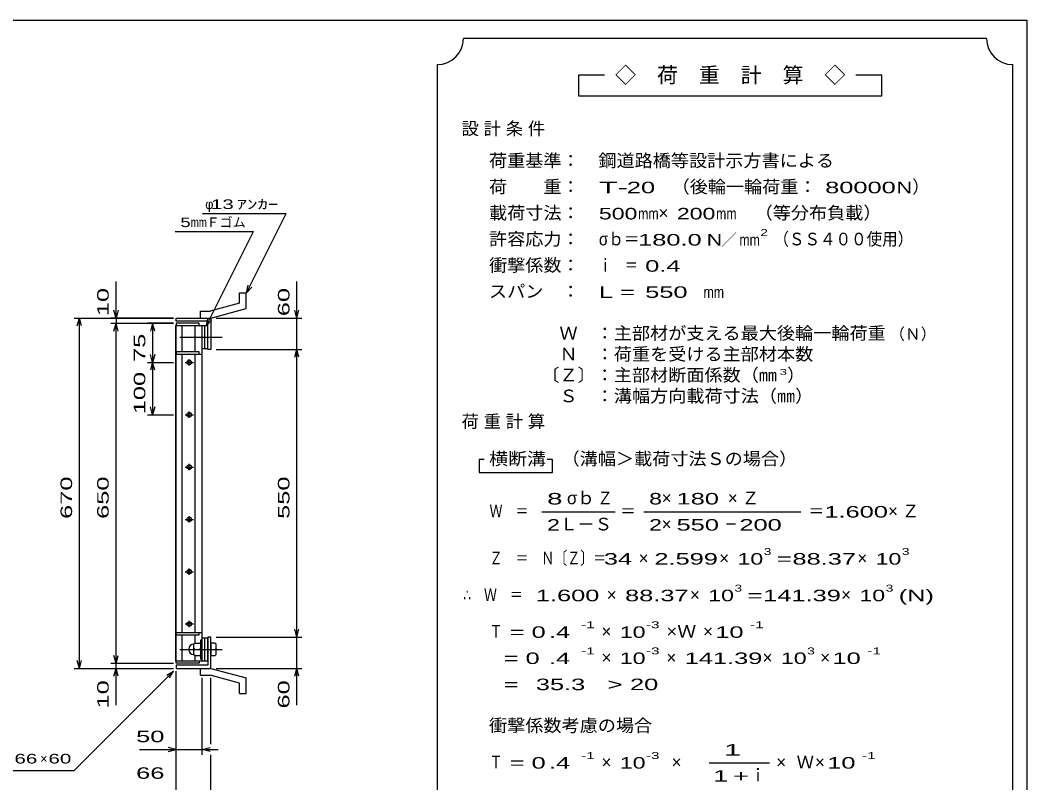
# Model space of a CAD drawing. Units: millimetres, scale not verified. Extents: x -1820 to 1731, y -1282 to 1054.
# Drawn here: x -193 to 1731, y -405 to 1054 of the extents above; entities that cross this region are included whole.
import ezdxf
from ezdxf.enums import TextEntityAlignment as Align

# ---------------------------------------------------------------- set-up
doc = ezdxf.new("R2010")
doc.units = ezdxf.units.MM
doc.header["$LTSCALE"] = 10
doc.linetypes.add('CHAIN', pattern=[18.5, 12, -1.5, 3.5, -1.5])
for name, color, linetype, lineweight in [('0_2', 150, 'Continuous', 25), ('16', 3, 'Continuous', 25), ('19', 6, 'Continuous', 25), ('22', 2, 'Continuous', 25)]:
    doc.layers.add(name, color=color, linetype=linetype, lineweight=lineweight)
doc.styles.add('ベクトル', font='')
doc.styles.get('ベクトル').set_extended_font_data('ベクトル')

msp = doc.modelspace()

# ---------------------------------------------------------------- linework, layer by layer
at = {"layer": '0_2'}
for p, q in [((-1729, 1053.5), (1731, 1053.5)), ((1731, 1053.5), (1731, -1146.5))]:
    msp.add_line(p, q, dxfattribs=at)
at = {"layer": '16'}
for p, q in [((104.3, -171.5), (104.3, 469.5)), ((104.3, 469.5), (105, 469.5)), ((149, 474), (105, 474)), ((105, 474), (105, 469.5)), ((105, 469.5), (149, 469.5)), ((105, -171.5), (105, 469.5)), ((105, 469.5), (155, 469.5)), ((116.5, 419.5), (116.5, 469.5)), ((141.5, 419.5), (141.5, 469.5)), ((149, 469.5), (149, 474)), ((155, -171.5), (155, 469.5)), ((155, 469.5), (159.5, 469.5)), ((159.5, 425.5), (159.5, 469.5)), ((159.5, 469.5), (165.5, 469.5)), ((165.5, 425.5), (165.5, 469.5)), ((155, 425.5), (159.5, 425.5)), ((159.5, 425.5), (165.5, 425.5)), ((105, 419.5), (105, 415)), ((149, 419.5), (105, 419.5)), ((105, 415), (155, 415)), ((116.5, -117), (116.5, 415)), ((130, 393), (130, 405)), ((141.5, -117), (141.5, 415)), ((149, 415), (149, 419.5)), ((122, 399), (138, 399)), ((128, 402), (132, 402)), ((128, 396), (132, 396)), ((122, 299), (138, 299)), ((128, 302), (132, 302)), ((128, 296), (132, 296)), ((130, 293), (130, 305)), ((122, 199), (138, 199)), ((128, 202), (132, 202)), ((128, 196), (132, 196)), ((130, 193), (130, 205)), ((122, 99), (138, 99)), ((128, 102), (132, 102)), ((130, 93), (130, 105)), ((128, 96), (132, 96)), ((128, 2), (132, 2)), ((130, -7), (130, 5)), ((122, -1), (138, -1)), ((128, -4), (132, -4)), ((130, -107), (130, -95)), ((122, -101), (138, -101)), ((128, -98), (132, -98)), ((128, -104), (132, -104)), ((105, -121.5), (105, -117)), ((105, -117), (155, -117)), ((105, -121.5), (149, -121.5)), ((116.5, -171.5), (116.5, -121.5)), ((141.5, -136.5), (141.5, -121.5)), ((149, -121.5), (149, -117)), ((152, -168), (152, -131)), ((152, -131), (155, -131)), ((155, -127.5), (159.5, -127.5)), ((155, -168), (155, -131)), ((159.5, -171.5), (159.5, -127.5)), ((159.5, -127.5), (165.5, -127.5)), ((165.5, -171.5), (165.5, -127.5)), ((141, -137.5), (139, -139.5)), ((139, -159.5), (139, -139.5)), ((141, -149.5), (139, -147.5)), ((141, -149.5), (139, -151.5)), ((141, -137.5), (150, -137.5)), ((141, -149.5), (150, -149.5)), ((152, -139.5), (150, -137.5)), ((150, -149.5), (152, -147.5)), ((152, -151.5), (150, -149.5)), ((104.3, -171.5), (105, -171.5)), ((105, -171.5), (149, -171.5)), ((105, -176), (105, -171.5)), ((105, -171.5), (155, -171.5)), ((139, -159.5), (141, -161.5)), ((141, -161.5), (150, -161.5)), ((141.5, -171.5), (141.5, -162.5)), ((149, -171.5), (149, -176)), ((150, -161.5), (152, -159.5)), ((152, -168), (155, -168)), ((155, -171.5), (159.5, -171.5)), ((159.5, -171.5), (165.5, -171.5)), ((149, -176), (105, -176))]:
    msp.add_line(p, q, dxfattribs=at)
at = {"layer": '16', "linetype": 'CHAIN'}
for p, q in [((112, 447.5), (193, 447.5)), ((112, -149.5), (193, -149.5))]:
    msp.add_line(p, q, dxfattribs=at)
at = {"layer": '16'}
for centre, radius, start, end in [((128, 399), 3, 90, 270), ((130, 399), 4, 46.6, 133.4), ((130, 399), 4, 226.6, 313.4), ((132, 399), 3, 270, 90), ((128, 299), 3, 90, 270), ((130, 299), 4, 46.6, 133.4), ((130, 299), 4, 226.6, 313.4), ((132, 299), 3, 270, 90), ((128, 199), 3, 90, 270), ((130, 199), 4, 46.6, 133.4), ((130, 199), 4, 226.6, 313.4), ((132, 199), 3, 270, 90), ((128, 99), 3, 90, 270), ((130, 99), 4, 46.6, 133.4), ((132, 99), 3, 270, 90), ((130, 99), 4, 226.6, 313.4), ((128, -1), 3, 90, 270), ((130, -1), 4, 46.6, 133.4), ((132, -1), 3, 270, 90), ((130, -1), 4, 226.6, 313.4), ((128, -101), 3, 90, 270), ((130, -101), 4, 46.6, 133.4), ((130, -101), 4, 226.6, 313.4), ((132, -101), 3, 270, 90), ((139, -149.5), 10, 90, 270)]:
    msp.add_arc(centre, radius, start, end, dxfattribs=at)
at = {"layer": '19'}
for p, q in [((226.1, 532.1), (239.1, 532.1)), ((226.1, 512.1), (226.1, 532.1)), ((239.1, 502.1), (239.1, 532.1)), ((226.1, 512.1), (169.8, 497)), ((171.5, 484), (239.1, 502.1)), ((105, 478), (105, 484)), ((105, 484), (171.5, 484)), ((151.5, 497), (169.8, 497)), ((151.5, 484), (151.5, 497)), ((151.5, 484), (171.5, 484)), ((171.5, 484), (171.5, 424)), ((165.5, 478), (105, 478)), ((165.5, 424), (165.5, 478)), ((171.5, 424), (165.5, 424)), ((171.5, -126), (165.5, -126)), ((165.5, -126), (165.5, -180)), ((171.5, -186), (171.5, -126)), ((179.5, -137.5), (171.5, -137.5)), ((171.5, -137.5), (171.5, -161.5)), ((171.5, -149.5), (179.5, -149.5)), ((181.5, -139.5), (179.5, -137.5)), ((181.5, -147.5), (179.5, -149.5)), ((179.5, -149.5), (181.5, -151.5)), ((181.5, -159.5), (181.5, -139.5)), ((171.5, -161.5), (179.5, -161.5)), ((179.5, -161.5), (181.5, -159.5)), ((105, -180), (105, -186)), ((165.5, -180), (105, -180)), ((105, -186), (171.5, -186)), ((151.5, -186), (171.5, -186)), ((151.5, -199), (151.5, -186)), ((171.5, -186), (239.1, -204.1)), ((151.5, -199), (169.8, -199)), ((226.1, -214.1), (169.8, -199)), ((239.1, -234.1), (239.1, -204.1)), ((226.1, -234.1), (226.1, -214.1)), ((226.1, -234.1), (239.1, -234.1))]:
    msp.add_line(p, q, dxfattribs=at)
at = {"layer": '22', "color": 4}
for p, q in [((1654, 1018.5), (654, 1018.5)), ((604, 968.5), (604, -581.5)), ((1704, -581.5), (1704, 968.5)), ((924, 948.5), (874, 948.5)), ((874, 948.5), (874, 908.5)), ((1454, 948.5), (1404, 948.5)), ((1454, 908.5), (1454, 948.5)), ((874, 908.5), (1454, 908.5)), ((155.5, 684), (315.5, 684)), ((239.5, 532), (315.5, 684)), ((103, 649.5), (253, 649.5)), ((163, 469.5), (253, 649.5)), ((-10, 484), (-10, 554)), ((239.5, 532), (242.5, 546.6)), ((239.5, 532), (249.5, 543)), ((335.5, 484), (335.5, 554)), ((-90, 484), (100, 484)), ((-84, 469), (-80, 484)), ((-76, 469), (-80, 484)), ((-80, -186), (-80, 484)), ((100, 484), (-20, 484)), ((-10, 484), (-14, 499)), ((-6, 499), (-10, 484)), ((-10, 484), (-10, 474)), ((163, 469.5), (166, 484.1)), ((181.5, 484), (345.5, 484)), ((335.5, 484), (331.5, 499)), ((335.5, 484), (339.5, 499)), ((335.5, 424), (335.5, 484)), ((-20, 474), (100, 474)), ((-14, 459), (-10, 474)), ((-6, 459), (-10, 474)), ((-10, -176), (-10, 474)), ((100, 474), (50, 474)), ((60, 474), (56, 459)), ((64, 459), (60, 474)), ((60, 474), (60, 399)), ((163, 469.5), (173, 480.5)), ((181.5, 424), (345.5, 424)), ((331.5, 409), (335.5, 424)), ((339.5, 409), (335.5, 424)), ((335.5, -126), (335.5, 424)), ((60, 399), (56, 414)), ((64, 414), (60, 399)), ((50, 399), (100, 399)), ((60, 399), (56, 384)), ((64, 384), (60, 399)), ((60, 399), (60, 299)), ((60, 299), (56, 314)), ((64, 314), (60, 299)), ((50, 299), (100, 299)), ((694, 213.5), (684, 213.5)), ((684, 213.5), (684, 188.5)), ((824, 213.5), (814, 213.5)), ((824, 188.5), (824, 213.5)), ((684, 188.5), (824, 188.5)), ((804, 113.5), (944, 113.5)), ((999, 113.5), (1299, 113.5)), ((335.5, -126), (331.5, -111)), ((335.5, -126), (339.5, -111)), ((181.5, -126), (345.5, -126)), ((335.5, -186), (335.5, -126)), ((-80, -186), (-84, -171)), ((-80, -186), (-76, -171)), ((-10, -176), (-14, -161)), ((-10, -176), (-6, -161)), ((-90, -186), (100, -186)), ((-90, -381), (100, -191)), ((-20, -176), (100, -176)), ((-20, -186), (100, -186)), ((-14, -201), (-10, -186)), ((-10, -186), (-10, -176)), ((-6, -201), (-10, -186)), ((-10, -256), (-10, -186)), ((87, -199), (100, -191)), ((92, -204), (100, -191)), ((105, -351), (105, -191)), ((105, -421), (105, -191)), ((181.5, -186), (345.5, -186)), ((331.5, -201), (335.5, -186)), ((339.5, -201), (335.5, -186)), ((335.5, -256), (335.5, -186)), ((155, -351), (155, -204)), ((171.5, -331), (171.5, -204)), ((35, -341), (105, -341)), ((105, -341), (90, -337)), ((90, -345), (105, -341)), ((105, -341), (155, -341)), ((155, -341), (170, -337)), ((170, -345), (155, -341)), ((155, -341), (185, -341)), ((171.5, -421), (171.5, -351)), ((-290, -381), (-90, -381)), ((1124, -366.5), (1239, -366.5))]:
    msp.add_line(p, q, dxfattribs=at)
for centre, start, end in [((604, 1018.5), 270, 0), ((1704, 1018.5), 180, 270)]:
    msp.add_arc(centre, 50, start, end, dxfattribs=at)

# ---------------------------------------------------------------- texts
at = {"layer": '22', "style": 'ベクトル'}
for s, height, p in [('◇\u3000荷\u3000重\u3000計\u3000算\u3000◇', 29.33, (944, 948.5)), ('）', 24.2, (1512, 735)), ('φ', 18.3, (160.5, 701.5)), ('Ｆゴム', 18.33, (163, 667)), ('×', 24.2, (1027, 685)), ('／', 22, (1146.5, 633.5)), ('（Ｎ）', 21.99, (1468, 453.5)), ('）', 24.2, (1273, 375)), ('σｂ', 24.19, (852, 140)), ('×', 24.2, (1033, 140)), ('Ｌ－Ｓ', 24.19, (839, 90)), ('×', 24.2, (1033, 90)), ('×', 24.2, (989, 25)), ('×', 24.2, (1143, 25)), ('×', 24.2, (1407, 25)), ('×', 24.2, (928, -45)), ('×', 24.2, (1087, -45)), ('×', 24.2, (1376, -45)), ('×', 24.2, (918, -115)), ('×', 24.2, (1112, -115)), ('×', 24.2, (918, -165)), ('×', 24.2, (1042, -165)), ('×', 24.2, (1226, -165)), ('×', 24.2, (1336, -165)), ('×', 18.3, (-155, -358.5)), ('×', 24.2, (918, -365)), ('×', 24.2, (1052, -365)), ('×', 24.2, (1252, -365)), ('Ｗ', 24.2, (1291, -365)), ('×', 24.2, (1326, -365)), ('ｉ', 24.2, (1200.5, -390))]:
    msp.add_text(s, height=height, dxfattribs=at).set_placement(p, align=Align.MIDDLE_LEFT)
for s, height, width, p in [('荷重基準：\u3000', 24.19, 1.05, (703, 785)), ('鋼道路橋等設計示方書による', 24.19, 1.05, (912, 785)), ('荷\u3000\u3000重：\u3000', 24.19, 1.05, (703, 735)), ('（後輪一輪荷重：', 24.19, 1.05, (1052, 735)), ('T-', 21.99, 2, (913, 733.5)), (' 20 ', 21.99, 1.65, (953, 733.5)), (' 80000', 21.99, 1.65, (1332, 733.5)), ('N', 22, 1.4, (1482, 733.5)), (' 13 ', 18.33, 1.6, (160.5, 701.5)), ('ｱﾝｶｰ', 18.33, 1.6, (220.5, 701.5)), ('載荷寸法：\u3000', 24.19, 1.05, (703, 685)), ('500', 21.99, 1.5, (913, 683.5)), ('200', 21.99, 1.5, (1062, 683.5)), ('\u3000（等分布負載）', 24.19, 1.05, (1176, 685)), ('5', 18.3, 1.45, (113, 667)), ('mm', 21.99, 0.8, (988, 683.5)), ('mm', 21.99, 0.8, (1137, 683.5)), ('mm', 18.33, 0.75, (133, 667)), ('2', 13.2, 1.5, (1221.5, 647.5)), ('許容応力：\u3000', 24.19, 1.05, (703, 635)), ('σｂ＝', 24.19, 0.9, (913, 635)), ('180.0', 21.99, 1.65, (988, 633.5)), ('N', 22, 1.4, (1119, 633.5)), ('mm', 21.99, 0.8, (1181.5, 633.5)), ('（ＳＳ４００使用）', 24.19, 0.9, (1246.5, 635)), ('衝撃係数：\u3000', 24.19, 1.05, (703, 585)), ('ｉ\u3000＝', 24.19, 0.75, (913, 585)), (' 0.4', 21.99, 1.65, (988, 583.5)), ('スパン\u3000：\u3000', 24.19, 1.05, (703, 535)), ('L =', 21.99, 1.65, (913, 533.5)), (' 550 ', 21.99, 1.65, (988, 533.5)), ('mm', 21.99, 0.8, (1113, 533.5)), ('\u3000Ｗ\u3000：主部材が支える最大後輪一輪荷重', 24.19, 1.05, (803, 455)), ('\u3000Ｎ\u3000：荷重を受ける主部材本数', 24.19, 1.05, (803, 415)), ('〔Ｚ〕：主部材断面係数（㎜', 24.19, 1.05, (803, 375)), ('3', 11, 1.8, (1258, 381)), ('\u3000Ｓ\u3000：溝幅方向載荷寸法（㎜）', 24.19, 1.05, (803, 335)), ('\u3000（溝幅＞載荷寸法Ｓの場合）', 24.19, 1.05, (807, 215)), ('横断溝', 24.19, 1.1, (703, 215)), ('8', 22, 1.8, (814, 138.5)), ('Ｚ', 24.2, 0.9, (910, 140)), ('8', 22, 1.5, (1009, 138.5)), (' 180 ', 21.99, 1.65, (1048, 138.5)), ('Ｗ\u3000＝', 24.19, 0.75, (704, 115)), ('＝', 24.2, 0.9, (954, 115)), ('＝', 24.2, 0.9, (1314, 115)), ('1.600', 21.99, 1.65, (1344, 113.5)), ('2', 22, 1.5, (814, 88.5)), ('2', 22, 1.5, (1009, 88.5)), (' 550 ', 21.99, 1.65, (1048, 88.5)), (' 200 ', 21.99, 1.65, (1168, 88.5)), ('－', 24.2, 0.75, (1153, 90)), ('Ｚ\u3000＝\u3000Ｎ〔Ｚ〕＝', 24.19, 0.75, (704, 25)), ('3', 13.2, 1.5, (1228, 37.5)), ('3', 13.2, 1.5, (1492, 37.5)), (' 34 ', 21.99, 1.65, (909, 23.5)), ('2.599', 21.99, 1.65, (1019, 23.5)), ('10', 21.99, 1.5, (1178, 23.5)), ('=', 22, 1.7, (1253, 23.5)), ('88.37', 21.99, 1.65, (1283, 23.5)), ('10', 21.99, 1.5, (1442, 23.5)), ('∴\u3000Ｗ\u3000＝', 24.19, 0.75, (654, -45)), (' 1.600', 21.99, 1.65, (779, -46.5)), ('88.37', 21.99, 1.65, (963, -46.5)), ('10', 21.99, 1.5, (1122, -46.5)), ('3', 13.2, 1.5, (1172, -32.5)), ('141.39', 21.99, 1.65, (1227, -46.5)), ('10', 21.99, 1.5, (1411, -46.5)), ('3', 13.2, 1.5, (1461, -32.5)), ('(N)', 21.99, 1.65, (1486, -46.5)), ('=', 22, 1.7, (1197, -46.5)), ('-1', 13.2, 1.65, (879, -102.5)), ('-3', 13.2, 1.65, (1003, -102.5)), ('-1', 13.2, 1.65, (1202, -102.5)), ('Ｔ', 24.2, 0.75, (704, -115)), (' = 0', 21.99, 1.65, (729, -116.5)), (' .4 ', 21.99, 1.65, (804, -116.5)), ('10', 21.99, 1.5, (953, -116.5)), ('×Ｗ', 24.19, 1.1, (1042, -115)), (' 10 ', 21.99, 1.65, (1122, -116.5)), ('-1', 13.2, 1.65, (879, -152.5)), ('-3', 13.2, 1.65, (1003, -152.5)), ('3', 13.2, 1.5, (1311, -152.5)), ('-1', 13.2, 1.65, (1426, -152.5)), ('  = 0', 21.99, 1.65, (704, -166.5)), (' .4 ', 21.99, 1.65, (804, -166.5)), ('10', 21.99, 1.5, (953, -166.5)), ('141.39', 21.99, 1.65, (1077, -166.5)), ('10', 21.99, 1.5, (1261, -166.5)), (' 10 ', 21.99, 1.65, (1346, -166.5)), (' 35.3', 21.99, 1.65, (779, -216.5)), ('>', 22, 1.7, (929, -216.5)), (' 20 ', 21.99, 1.65, (959, -216.5)), ('  =', 21.99, 1.65, (704, -216.5)), ('衝撃係数考慮の場合', 24.19, 1.05, (703, -295)), (' 50 ', 21.99, 1.65, (15, -316)), ('-1', 13.2, 1.65, (879, -352.5)), ('-3', 13.2, 1.65, (1003, -352.5)), ('-1', 13.2, 1.65, (1416, -352.5)), (' 66 ', 18.33, 1.6, (-215, -358.5)), (' 60 ', 18.33, 1.6, (-150, -358.5)), ('Ｔ', 24.2, 0.75, (704, -365)), (' = 0', 21.99, 1.65, (729, -366.5)), (' .4 ', 21.99, 1.65, (804, -366.5)), ('10', 21.99, 1.5, (953, -366.5)), (' 10 ', 21.99, 1.65, (1336, -366.5)), (' 66 ', 21.99, 1.65, (15, -386))]:
    msp.add_text(s, height=height, dxfattribs=dict(at, width=width)).set_placement(p, align=Align.MIDDLE_LEFT)
at = {"layer": '22', "style": 'ベクトル', "width": 1.65}
for s, p in [(' 10 ', (-35, 474)), (' 60 ', (310.5, 474)), (' 75 ', (35, 386.5)), (' 100 ', (35, 286.5)), (' 670 ', (-105, 86.5)), (' 650 ', (-35, 86.5)), (' 550 ', (310.5, 86.5)), (' 10 ', (-35, -276)), (' 60 ', (310.5, -276))]:
    msp.add_text(s, height=21.99, rotation=90, dxfattribs=at).set_placement(p, align=Align.MIDDLE_LEFT)
at = {"layer": '22', "attachment_point": 4, "style": 'ベクトル'}
for s, insert, char_height in [('\\T1.28;設計条件', (650.5, 845), 24.19), ('\\T1.28;荷重計算', (650.5, 285), 24.19), ('\\T1.42;×Ｚ', (1159.5, 140), 24.19), ('\\T1.42;×Ｚ', (1465.5, 115), 24.19), ('\\T1.25;\\W2;\\~1\\~', (1131.5, -341.5), 21.99), ('\\T1.33;\\W1.75;1+', (1131.5, -391.5), 21.99)]:
    msp.add_mtext(s, dxfattribs=dict(at, insert=insert, char_height=char_height))

doc.saveas('drawing.dxf')
